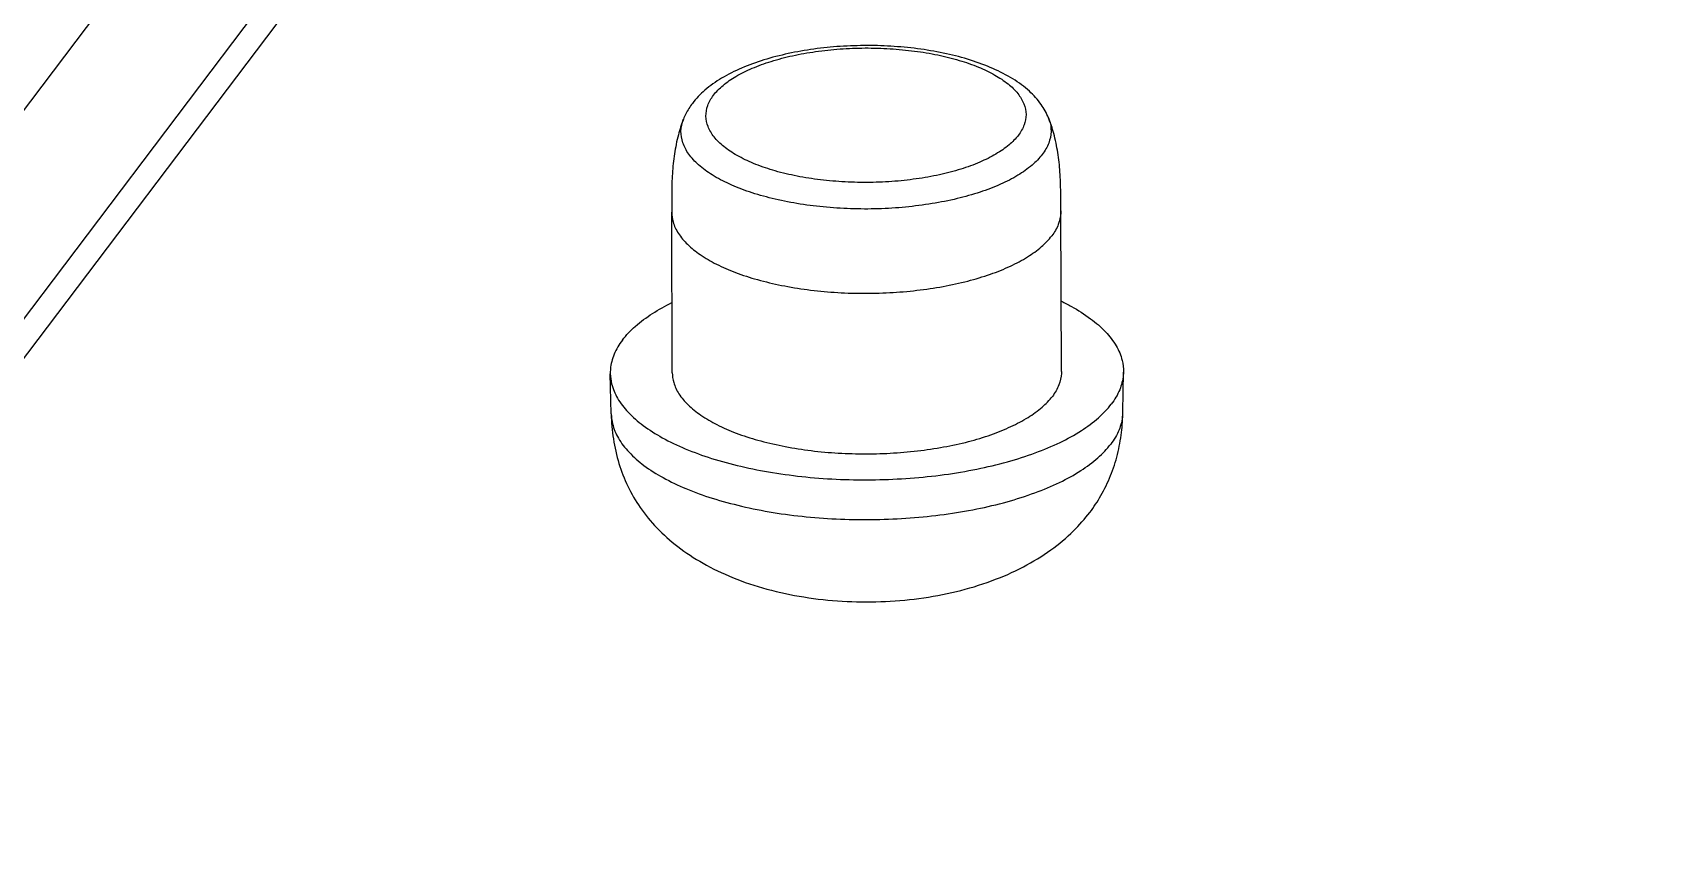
# Model space of a CAD drawing. Header units: millimetres. Extents: x 1893 to 2294, y -410 to -132.
# Drawn here: x 2084.81 to 2099.58, y -385.79 to -378.43 of the extents above; entities that cross this region are included whole.
import ezdxf

# ---------------------------------------------------------------- set-up
doc = ezdxf.new("R2010")
doc.units = ezdxf.units.MM
doc.layers.add('02___PRT_ALL_AXES', color=7, linetype='Continuous')

msp = doc.modelspace()

# ---------------------------------------------------------------- linework, layer by layer
at = {"color": 7, "linetype": 'Continuous'}
for p, q in [((2099.506, -359.586), (2081.53, -383.359)), ((2099.578, -361.377), (2081.57, -385.192)), ((2099.394, -361.977), (2081.385, -385.794))]:
    msp.add_line(p, q, dxfattribs=at)
for points, start_tangent, end_tangent in [([(2093.991, -379.205), (2093.925, -379.084), (2093.818, -378.964), (2093.67, -378.853), (2093.489, -378.759), (2093.287, -378.683), (2093.068, -378.625), (2092.837, -378.584), (2092.597, -378.559), (2092.353, -378.551), (2092.108, -378.559), (2091.869, -378.583), (2091.637, -378.624), (2091.418, -378.681), (2091.216, -378.755), (2091.035, -378.847), (2090.883, -378.955), (2090.771, -379.074)], (-0.371831, 0.9283), (-0.603133, -0.797641)), ([(2090.962, -379.001), (2091.048, -378.912), (2091.165, -378.83), (2091.311, -378.757), (2091.483, -378.694), (2091.676, -378.643), (2091.885, -378.606), (2092.106, -378.582), (2092.332, -378.573), (2092.559, -378.58), (2092.78, -378.601), (2092.99, -378.636), (2093.184, -378.685), (2093.358, -378.746), (2093.506, -378.818), (2093.626, -378.898), (2093.714, -378.986), (2093.768, -379.079), (2093.788, -379.174), (2093.771, -379.269), (2093.719, -379.362)], (0.603133, 0.797641), (-0.603133, -0.797641)), ([(2093.719, -379.362), (2093.634, -379.45), (2093.516, -379.532), (2093.37, -379.606), (2093.198, -379.669), (2093.005, -379.72), (2092.796, -379.757), (2092.575, -379.781), (2092.349, -379.789), (2092.123, -379.783), (2091.902, -379.762), (2091.691, -379.727), (2091.497, -379.678), (2091.324, -379.617), (2091.175, -379.545), (2091.055, -379.464), (2090.967, -379.377), (2090.913, -379.284), (2090.894, -379.189), (2090.91, -379.094), (2090.962, -379.001)], (-0.603133, -0.797641), (0.603133, 0.797641)), ([(2090.771, -379.074), (2090.739, -379.121), (2090.712, -379.169), (2090.69, -379.217)], (-0.603133, -0.797641), (-0.365291, -0.930893)), ([(2093.935, -379.535), (2093.842, -379.633), (2093.715, -379.724), (2093.557, -379.806), (2093.372, -379.877), (2093.165, -379.936), (2092.938, -379.981), (2092.699, -380.012), (2092.451, -380.028), (2092.201, -380.027), (2091.954, -380.011), (2091.716, -379.98), (2091.492, -379.934), (2091.286, -379.875), (2091.104, -379.803), (2090.95, -379.721), (2090.827, -379.63), (2090.738, -379.532), (2090.685, -379.43), (2090.668, -379.325), (2090.689, -379.22), (2090.69, -379.217)], (-0.603133, -0.797641), (0.364343, 0.931265)), ([(2093.991, -379.205), (2093.998, -379.223), (2094.014, -379.328), (2093.993, -379.433), (2093.935, -379.535)], (0.371461, -0.928449), (-0.603133, -0.797641))]:
    msp.add_spline(points, degree=3, dxfattribs=dict(at, start_tangent=start_tangent, end_tangent=end_tangent))
at = {"layer": '02___PRT_ALL_AXES', "color": 7, "linetype": 'Continuous'}
for p, q in [((2090.589, -381.511), (2090.584, -380.059)), ((2094.109, -381.498), (2094.104, -380.046)), ((2094.104, -380.046), (2094.104, -380.046)), ((2090.037, -381.883), (2090.029, -381.52)), ((2094.663, -381.867), (2094.669, -381.504)), ((2094.663, -381.867), (2094.663, -381.867))]:
    msp.add_line(p, q, dxfattribs=at)
msp.add_arc((2094.261, -381.861), 0.403, 354.8823, 359.1965, dxfattribs=at)
for points, start_tangent, end_tangent in [([(2090.69, -379.217), (2090.644, -379.36), (2090.609, -379.53), (2090.59, -379.709), (2090.584, -379.89), (2090.584, -380.059)], (-0.36521, -0.930925), (0.003445, -0.999994)), ([(2094.104, -380.046), (2094.102, -379.878), (2094.095, -379.696), (2094.075, -379.518), (2094.039, -379.348), (2093.991, -379.205)], (-0.00359, 0.999994), (-0.371751, 0.928333)), ([(2090.584, -380.059), (2090.596, -380.146), (2090.644, -380.25), (2090.727, -380.349), (2090.842, -380.442), (2090.988, -380.528), (2091.161, -380.604), (2091.359, -380.668), (2091.577, -380.72), (2091.81, -380.759), (2092.054, -380.783), (2092.304, -380.792), (2092.555, -380.786), (2092.801, -380.765), (2093.038, -380.73), (2093.261, -380.681), (2093.466, -380.619), (2093.647, -380.546), (2093.802, -380.462), (2093.928, -380.37), (2094.021, -380.272)], (0.005048, -0.999987), (0.603133, 0.797641)), ([(2094.104, -380.046), (2094.103, -380.064), (2094.08, -380.169), (2094.021, -380.272)], (0.005048, -0.999987), (-0.603133, -0.797641)), ([(2090.138, -381.215), (2090.255, -381.091), (2090.41, -380.975), (2090.586, -380.876)], (0.603133, 0.797641), (0.89665, 0.442741)), ([(2094.108, -380.864), (2094.199, -380.911), (2094.372, -381.022), (2094.508, -381.141), (2094.603, -381.268), (2094.657, -381.399), (2094.669, -381.504)], (0.899451, -0.437021), (-0.014416, -0.999896)), ([(2090.138, -381.215), (2090.063, -381.344), (2090.03, -381.477), (2090.029, -381.52)], (-0.603133, -0.797641), (0.023772, -0.999717)), ([(2090.029, -381.52), (2090.041, -381.61), (2090.094, -381.741), (2090.19, -381.867), (2090.326, -381.987), (2090.499, -382.098), (2090.707, -382.198), (2090.945, -382.285), (2091.21, -382.357), (2091.496, -382.413), (2091.797, -382.453), (2092.109, -382.475), (2092.426, -382.478), (2092.741, -382.464), (2093.049, -382.432), (2093.343, -382.382), (2093.619, -382.316), (2093.872, -382.235), (2094.096, -382.141), (2094.288, -382.034), (2094.443, -381.918), (2094.559, -381.794)], (0.023772, -0.999717), (0.603133, 0.797641)), ([(2090.589, -381.511), (2090.602, -381.598), (2090.649, -381.701), (2090.732, -381.801), (2090.847, -381.894), (2090.993, -381.98), (2091.166, -382.056), (2091.364, -382.12), (2091.582, -382.172), (2091.815, -382.211), (2092.059, -382.235), (2092.309, -382.244), (2092.56, -382.238), (2092.806, -382.217), (2093.043, -382.182), (2093.267, -382.133), (2093.471, -382.071), (2093.652, -381.997), (2093.807, -381.914), (2093.933, -381.822), (2094.026, -381.724)], (0.00494, -0.999988), (0.603133, 0.797641)), ([(2094.109, -381.498), (2094.108, -381.516), (2094.085, -381.621), (2094.026, -381.724)], (0.00494, -0.999988), (-0.603133, -0.797641)), ([(2094.669, -381.504), (2094.667, -381.532), (2094.635, -381.664), (2094.559, -381.794)], (-0.014416, -0.999896), (-0.603133, -0.797641)), ([(2090.037, -381.883), (2090.049, -381.972), (2090.102, -382.103), (2090.198, -382.229), (2090.333, -382.349), (2090.506, -382.459), (2090.713, -382.559), (2090.951, -382.645), (2091.215, -382.717), (2091.5, -382.774), (2091.8, -382.813), (2092.111, -382.835), (2092.427, -382.838), (2092.741, -382.824), (2093.048, -382.792), (2093.342, -382.743), (2093.617, -382.677), (2093.869, -382.596), (2094.092, -382.502), (2094.283, -382.396), (2094.438, -382.279), (2094.554, -382.156)], (0.023848, -0.999716), (0.603133, 0.797641)), ([(2090.037, -381.883), (2090.057, -382.109), (2090.107, -382.331), (2090.187, -382.536), (2090.3, -382.73), (2090.45, -382.914), (2090.639, -383.083), (2090.867, -383.233), (2091.135, -383.363), (2091.445, -383.467), (2091.78, -383.539), (2092.126, -383.577), (2092.474, -383.581), (2092.82, -383.552), (2093.158, -383.489), (2093.476, -383.393), (2093.764, -383.266), (2094.013, -383.113), (2094.218, -382.94), (2094.364, -382.774)], (0.022765, -0.999741), (0.603347, 0.797479)), ([(2094.365, -382.774), (2094.465, -382.622), (2094.553, -382.441), (2094.615, -382.249), (2094.651, -382.05), (2094.663, -381.867)], (0.603038, 0.797712), (0.01571, 0.999877)), ([(2094.661, -381.897), (2094.629, -382.027), (2094.554, -382.156)], (-0.089219, -0.996012), (-0.603133, -0.797641))]:
    msp.add_spline(points, degree=3, dxfattribs=dict(at, start_tangent=start_tangent, end_tangent=end_tangent))

doc.saveas('drawing.dxf')
